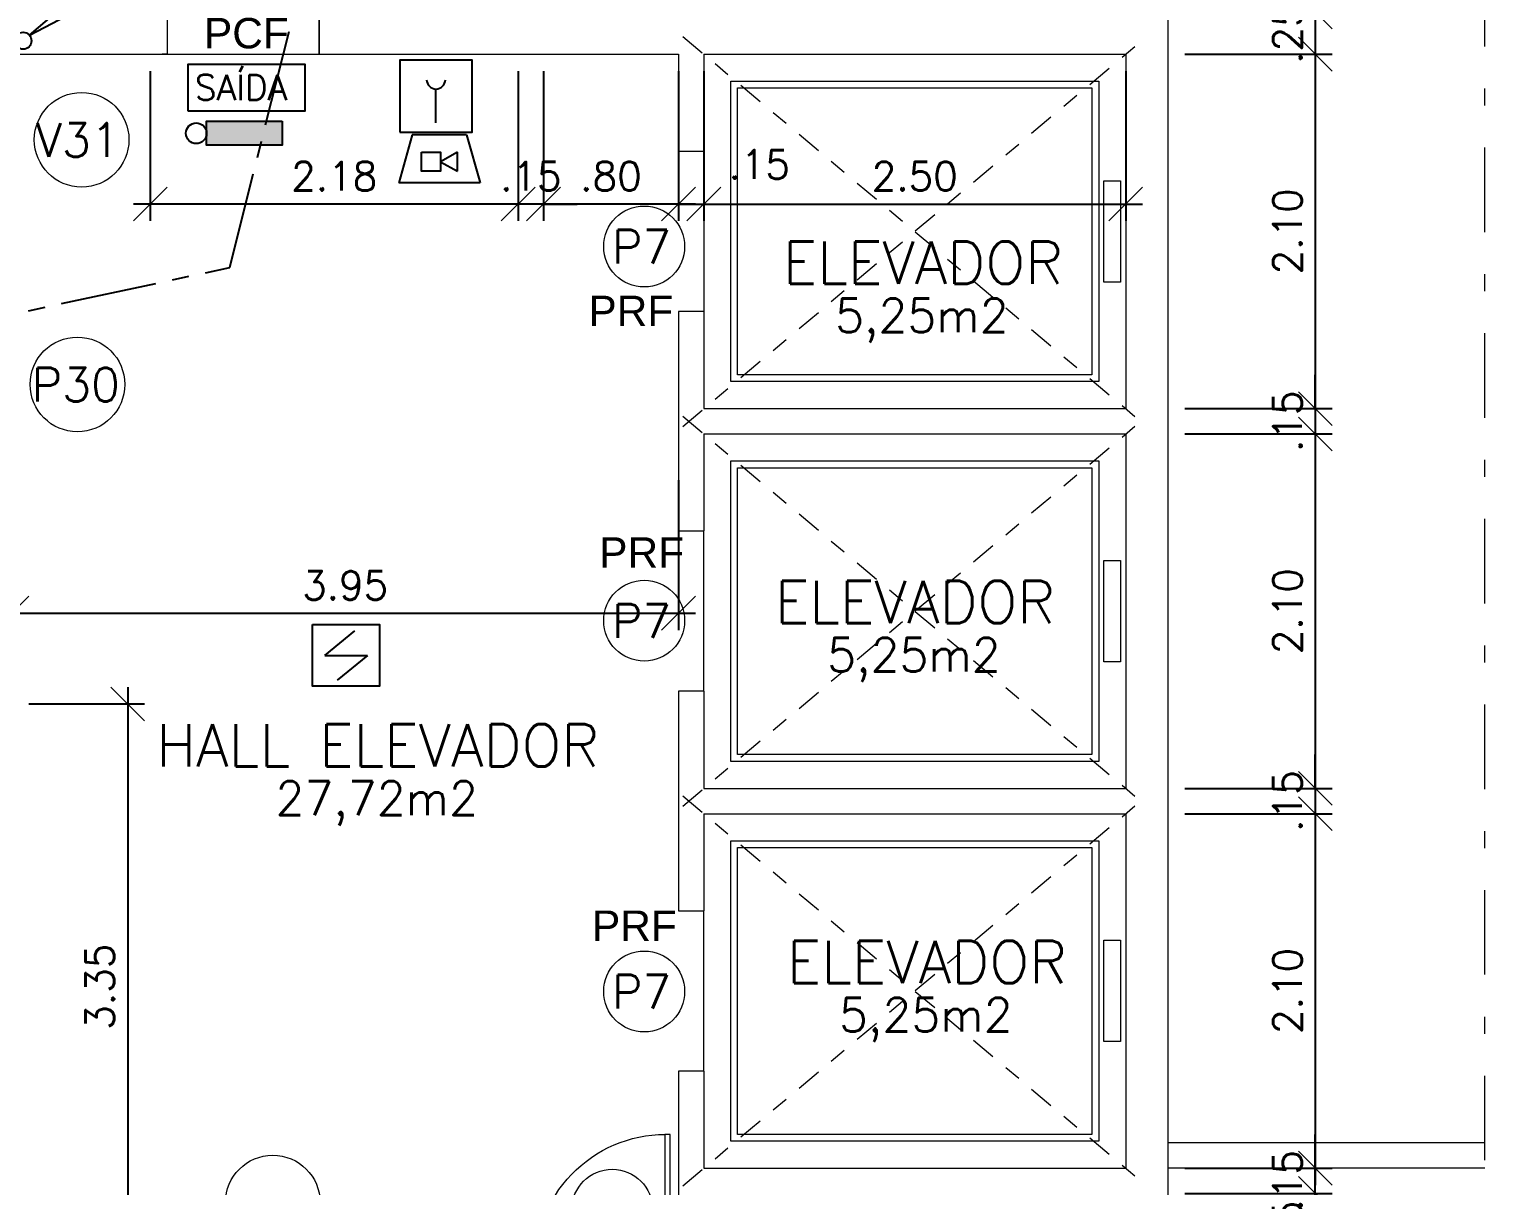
# Model space of a CAD drawing. Header units: millimetres. Extents: x 521 to 1055, y 261 to 520.
# Drawn here: x 547.07 to 555.69, y 396.94 to 403.8 of the extents above; entities that cross this region are included whole.
import ezdxf
from ezdxf.enums import TextEntityAlignment as Align

# ---------------------------------------------------------------- set-up
doc = ezdxf.new("R2010")
doc.units = ezdxf.units.MM
for name, pattern in [('CENTER2', [28.575, 19.05, -3.175, 3.175, -3.175]), ('CONTINU', [0]), ('DASHDOT', [1, 0.5, -0.25, 0, -0.25]), ('DASHDOTX2', [2, 1, -0.5, 0, -0.5])]:
    doc.linetypes.add(name, pattern=pattern)
doc.layers.add('0.1', color=8, linetype='Continuous', lineweight=13)
doc.layers.add('ppci', color=8, linetype='Continuous')
doc.styles.add('ROMANS', font='romans')
doc.styles.get("Standard").update_dxf_attribs({"font": 'romans.shx'})
doc.styles.add('STYLE1', font='sanss___.ttf')
doc.dimstyles.new('Fares Eng - 50', dxfattribs={"dimscale": 2, "dimtxt": 0.085, "dimasz": 0.1, "dimexe": 0.05, "dimexo": 0.05, "dimgap": 0.04, "dimtad": 1, "dimzin": 4, "dimdsep": 46, "dimtxsty": 'ROMANS', "dimblk1": 'OBLIQUE', "dimblk2": 'OBLIQUE', "dimsah": 1, "dimcen": 0.05, "dimdle": 0.05, "dimclrd": 8, "dimclre": 8, "dimclrt": 8, "dimaunit": 1, "dimadec": 0, "dimazin": 0, "dimtfac": 1, "dimtix": 1, "dimtmove": 2, "dimatfit": 0, "dimldrblk": 'OPEN90', "dimfxl": 1, "dimtolj": 1, "dimtzin": 0, "dimarcsym": 0})

# ---------------------------------------------------------------- blocks, each defined once
blk = doc.blocks.new('ÁREA')
for p in [(0.00005, 0.003762), (0, 0)]:
    blk.add_attdef('COMPARTIMENTO', text='', height=0.0025).set_placement(p, align=Align.CENTER)
at = {"color": 1}
for p in [(-0.00005, -0.003762), (-0.000099, -0.007523)]:
    blk.add_attdef('ÁREA', text='', height=0.002, dxfattribs=at).set_placement(p, align=Align.CENTER)
blk = doc.blocks.new('_OBLIQUE')
at = {"color": 0, "linetype": 'ByBlock'}
blk.add_line((-0.5, -0.5), (0.5, 0.5), dxfattribs=at)
blk = doc.blocks.new('*D1189')
at = {"layer": '0.1', "color": 8, "lineweight": -2, "transparency": 16777216}
for p, q in [((551.064, 403.5465), (551.064, 402.6585)), ((553.564, 403.5465), (553.564, 402.6585)), ((550.964, 402.7585), (553.664, 402.7585))]:
    blk.add_line(p, q, dxfattribs=at)
at = {"layer": 'DEFPOINTS', "color": 0, "lineweight": -2, "transparency": 16777216}
for p in [(551.064, 403.6465), (553.564, 403.6465), (553.564, 402.7585)]:
    blk.add_point(p, dxfattribs=at)
at = {"layer": '0.1', "color": 8, "lineweight": -2, "transparency": 16777216, "xscale": 0.2, "yscale": 0.2, "zscale": 0.2, "rotation": 180}
blk.add_blockref('_OBLIQUE', (551.064, 402.7585), dxfattribs=at)
at = {"layer": '0.1', "color": 8, "lineweight": -2, "transparency": 16777216, "xscale": 0.2, "yscale": 0.2, "zscale": 0.2}
blk.add_blockref('_OBLIQUE', (553.564, 402.7585), dxfattribs=at)
at = {"layer": '0.1', "color": 8, "transparency": 16777216, "insert": (552.314, 402.9235), "char_height": 0.17, "attachment_point": 5, "style": 'ROMANS'}
blk.add_mtext('\\A1;2.50', dxfattribs=at)
blk = doc.blocks.new('_Open90')
at = {"color": 0, "linetype": 'ByBlock', "lineweight": -2}
for p, q in [((-0.5, 0.5), (0, 0)), ((0, 0), (-1, 0)), ((0, 0), (-0.5, -0.5))]:
    blk.add_line(p, q, dxfattribs=at)
blk = doc.blocks.new('*D1190')
at = {"layer": '0.1', "color": 8, "linetype": 'CONTINU', "lineweight": -2, "transparency": 16777216}
for p, q in [((550.914, 403.259), (550.914, 402.6585)), ((551.064, 403.259), (551.064, 402.6585)), ((550.914, 402.7585), (550.714, 402.7585)), ((550.914, 402.7585), (551.064, 402.7585)), ((551.064, 402.7585), (551.264, 402.7585))]:
    blk.add_line(p, q, dxfattribs=at)
at = {"layer": 'DEFPOINTS', "color": 0, "linetype": 'CONTINU', "lineweight": -2, "transparency": 16777216}
for p in [(550.914, 403.359), (551.064, 403.359), (551.064, 402.7585)]:
    blk.add_point(p, dxfattribs=at)
at = {"layer": '0.1', "color": 8, "linetype": 'CONTINU', "lineweight": -2, "transparency": 16777216, "xscale": 0.2, "yscale": 0.2, "zscale": 0.2}
blk.add_blockref('_OBLIQUE', (550.914, 402.7585), dxfattribs=at)
at = {"layer": '0.1', "color": 8, "linetype": 'CONTINU', "lineweight": -2, "transparency": 16777216, "xscale": 0.2, "yscale": 0.2, "zscale": 0.2, "rotation": 180}
blk.add_blockref('_OBLIQUE', (551.064, 402.7585), dxfattribs=at)
at = {"layer": '0.1', "color": 8, "linetype": 'CONTINU', "transparency": 16777216, "insert": (551.3924, 402.9932), "char_height": 0.17, "attachment_point": 5, "style": 'ROMANS'}
blk.add_mtext('\\A1;.15', dxfattribs=at)
blk = doc.blocks.new('*D1071')
at = {"layer": '0.1', "color": 8, "linetype": 'CONTINU', "lineweight": -2, "transparency": 16777216}
for p, q in [((554.6876, 403.8965), (554.6876, 404.0965)), ((553.914, 403.8965), (554.7876, 403.8965)), ((554.6876, 403.8965), (554.6876, 403.6465)), ((553.914, 403.6465), (554.7876, 403.6465)), ((554.6876, 403.6465), (554.6876, 403.4465))]:
    blk.add_line(p, q, dxfattribs=at)
at = {"layer": 'DEFPOINTS', "color": 0, "linetype": 'CONTINU', "lineweight": -2, "transparency": 16777216}
for p in [(553.814, 403.8965), (553.814, 403.6465), (554.6876, 403.6465)]:
    blk.add_point(p, dxfattribs=at)
at = {"layer": '0.1', "color": 8, "linetype": 'CONTINU', "lineweight": -2, "transparency": 16777216, "xscale": 0.2, "yscale": 0.2, "zscale": 0.2}
for p, rotation in [((554.6876, 403.8965), 270), ((554.6876, 403.6465), 90)]:
    blk.add_blockref('_OBLIQUE', p, dxfattribs=dict(at, rotation=rotation))
at = {"layer": '0.1', "color": 8, "linetype": 'CONTINU', "transparency": 16777216, "insert": (554.5226, 403.7715), "char_height": 0.17, "attachment_point": 5, "rotation": 90, "style": 'ROMANS'}
blk.add_mtext('\\A1;.25', dxfattribs=at)
blk = doc.blocks.new('*D1072')
at = {"layer": '0.1', "color": 8, "linetype": 'CONTINU', "lineweight": -2, "transparency": 16777216}
for p, q in [((554.6876, 403.7465), (554.6876, 401.4465)), ((553.914, 403.6465), (554.7876, 403.6465)), ((553.914, 401.5465), (554.7876, 401.5465))]:
    blk.add_line(p, q, dxfattribs=at)
at = {"layer": 'DEFPOINTS', "color": 0, "linetype": 'CONTINU', "lineweight": -2, "transparency": 16777216}
for p in [(553.814, 403.6465), (553.814, 401.5465), (554.6876, 401.5465)]:
    blk.add_point(p, dxfattribs=at)
at = {"layer": '0.1', "color": 8, "linetype": 'CONTINU', "lineweight": -2, "transparency": 16777216, "xscale": 0.2, "yscale": 0.2, "zscale": 0.2}
for p, rotation in [((554.6876, 403.6465), 90), ((554.6876, 401.5465), 270)]:
    blk.add_blockref('_OBLIQUE', p, dxfattribs=dict(at, rotation=rotation))
at = {"layer": '0.1', "color": 8, "linetype": 'CONTINU', "transparency": 16777216, "insert": (554.5226, 402.5965), "char_height": 0.17, "attachment_point": 5, "rotation": 90, "style": 'ROMANS'}
blk.add_mtext('\\A1;2.10', dxfattribs=at)
blk = doc.blocks.new('*D1073')
at = {"layer": '0.1', "color": 8, "linetype": 'CONTINU', "lineweight": -2, "transparency": 16777216}
for p, q in [((554.6876, 401.5465), (554.6876, 401.7465)), ((553.914, 401.5465), (554.7876, 401.5465)), ((554.6876, 401.5465), (554.6876, 401.3965)), ((553.914, 401.3965), (554.7876, 401.3965)), ((554.6876, 401.3965), (554.6876, 401.1965))]:
    blk.add_line(p, q, dxfattribs=at)
at = {"layer": 'DEFPOINTS', "color": 0, "linetype": 'CONTINU', "lineweight": -2, "transparency": 16777216}
for p in [(553.814, 401.5465), (553.814, 401.3965), (554.6876, 401.3965)]:
    blk.add_point(p, dxfattribs=at)
at = {"layer": '0.1', "color": 8, "linetype": 'CONTINU', "lineweight": -2, "transparency": 16777216, "xscale": 0.2, "yscale": 0.2, "zscale": 0.2}
for p, rotation in [((554.6876, 401.5465), 270), ((554.6876, 401.3965), 90)]:
    blk.add_blockref('_OBLIQUE', p, dxfattribs=dict(at, rotation=rotation))
at = {"layer": '0.1', "color": 8, "linetype": 'CONTINU', "transparency": 16777216, "insert": (554.5226, 401.4715), "char_height": 0.17, "attachment_point": 5, "rotation": 90, "style": 'ROMANS'}
blk.add_mtext('\\A1;.15', dxfattribs=at)
blk = doc.blocks.new('*D1074')
at = {"layer": '0.1', "color": 8, "linetype": 'CONTINU', "lineweight": -2, "transparency": 16777216}
for p, q in [((554.6876, 401.4965), (554.6876, 399.1965)), ((553.914, 401.3965), (554.7876, 401.3965)), ((553.914, 399.2965), (554.7876, 399.2965))]:
    blk.add_line(p, q, dxfattribs=at)
at = {"layer": 'DEFPOINTS', "color": 0, "linetype": 'CONTINU', "lineweight": -2, "transparency": 16777216}
for p in [(553.814, 401.3965), (553.814, 399.2965), (554.6876, 399.2965)]:
    blk.add_point(p, dxfattribs=at)
at = {"layer": '0.1', "color": 8, "linetype": 'CONTINU', "lineweight": -2, "transparency": 16777216, "xscale": 0.2, "yscale": 0.2, "zscale": 0.2}
for p, rotation in [((554.6876, 401.3965), 90), ((554.6876, 399.2965), 270)]:
    blk.add_blockref('_OBLIQUE', p, dxfattribs=dict(at, rotation=rotation))
at = {"layer": '0.1', "color": 8, "linetype": 'CONTINU', "transparency": 16777216, "insert": (554.5226, 400.3465), "char_height": 0.17, "attachment_point": 5, "rotation": 90, "style": 'ROMANS'}
blk.add_mtext('\\A1;2.10', dxfattribs=at)
blk = doc.blocks.new('*D1075')
at = {"layer": '0.1', "color": 8, "linetype": 'CONTINU', "lineweight": -2, "transparency": 16777216}
for p, q in [((554.6876, 399.2965), (554.6876, 399.4965)), ((553.914, 399.2965), (554.7876, 399.2965)), ((554.6876, 399.2965), (554.6876, 399.1465)), ((553.914, 399.1465), (554.7876, 399.1465)), ((554.6876, 399.1465), (554.6876, 398.9465))]:
    blk.add_line(p, q, dxfattribs=at)
at = {"layer": 'DEFPOINTS', "color": 0, "linetype": 'CONTINU', "lineweight": -2, "transparency": 16777216}
for p in [(553.814, 399.2965), (553.814, 399.1465), (554.6876, 399.1465)]:
    blk.add_point(p, dxfattribs=at)
at = {"layer": '0.1', "color": 8, "linetype": 'CONTINU', "lineweight": -2, "transparency": 16777216, "xscale": 0.2, "yscale": 0.2, "zscale": 0.2}
for p, rotation in [((554.6876, 399.2965), 270), ((554.6876, 399.1465), 90)]:
    blk.add_blockref('_OBLIQUE', p, dxfattribs=dict(at, rotation=rotation))
at = {"layer": '0.1', "color": 8, "linetype": 'CONTINU', "transparency": 16777216, "insert": (554.5226, 399.2215), "char_height": 0.17, "attachment_point": 5, "rotation": 90, "style": 'ROMANS'}
blk.add_mtext('\\A1;.15', dxfattribs=at)
blk = doc.blocks.new('*D1191')
at = {"layer": '0.1', "color": 8, "linetype": 'CONTINU', "lineweight": -2, "transparency": 16777216}
for p, q in [((554.6876, 399.2465), (554.6876, 396.9465)), ((553.914, 399.1465), (554.7876, 399.1465)), ((553.914, 397.0465), (554.7876, 397.0465))]:
    blk.add_line(p, q, dxfattribs=at)
at = {"layer": 'DEFPOINTS', "color": 0, "linetype": 'CONTINU', "lineweight": -2, "transparency": 16777216}
for p in [(553.814, 399.1465), (553.814, 397.0465), (554.6876, 397.0465)]:
    blk.add_point(p, dxfattribs=at)
at = {"layer": '0.1', "color": 8, "linetype": 'CONTINU', "lineweight": -2, "transparency": 16777216, "xscale": 0.2, "yscale": 0.2, "zscale": 0.2}
for p, rotation in [((554.6876, 399.1465), 90), ((554.6876, 397.0465), 270)]:
    blk.add_blockref('_OBLIQUE', p, dxfattribs=dict(at, rotation=rotation))
at = {"layer": '0.1', "color": 8, "linetype": 'CONTINU', "transparency": 16777216, "insert": (554.5226, 398.0965), "char_height": 0.17, "attachment_point": 5, "rotation": 90, "style": 'ROMANS'}
blk.add_mtext('\\A1;2.10', dxfattribs=at)
blk = doc.blocks.new('P90 - parede 25cm')
for points in [[(-0.125, 0.93), (-0.125, 0.9), (0.125, 0.9), (0.125, 0.93)], [(-0.125, -0.03), (-0.125, 0), (0.125, 0), (0.125, -0.03)]]:
    blk.add_lwpolyline(points)
blk.add_lwpolyline([(-0.975, 0.03), (-0.125, 0.03), (-0.125, 0), (-0.975, 0)], close=True)
at = {"color": 8}
blk.add_arc((-0.1175, 0.0415), 0.8585, 90.50075, 182.77241, dxfattribs=at)
blk = doc.blocks.new('*D1127')
at = {"layer": '0.1', "color": 8, "linetype": 'CONTINU', "lineweight": -2, "transparency": 16777216}
for p, q in [((546.964, 401.1224), (546.964, 400.2344)), ((550.914, 401.1224), (550.914, 400.2344)), ((546.864, 400.3344), (551.014, 400.3344))]:
    blk.add_line(p, q, dxfattribs=at)
at = {"layer": 'DEFPOINTS', "color": 0, "linetype": 'CONTINU', "lineweight": -2, "transparency": 16777216}
for p in [(546.964, 401.2224), (550.914, 401.2224), (550.914, 400.3344)]:
    blk.add_point(p, dxfattribs=at)
at = {"layer": '0.1', "color": 8, "linetype": 'CONTINU', "lineweight": -2, "transparency": 16777216, "xscale": 0.2, "yscale": 0.2, "zscale": 0.2, "rotation": 180}
blk.add_blockref('_OBLIQUE', (546.964, 400.3344), dxfattribs=at)
at = {"layer": '0.1', "color": 8, "linetype": 'CONTINU', "lineweight": -2, "transparency": 16777216, "xscale": 0.2, "yscale": 0.2, "zscale": 0.2}
blk.add_blockref('_OBLIQUE', (550.914, 400.3344), dxfattribs=at)
at = {"layer": '0.1', "color": 8, "linetype": 'CONTINU', "transparency": 16777216, "insert": (548.939, 400.4994), "char_height": 0.17, "attachment_point": 5, "style": 'ROMANS'}
blk.add_mtext('\\A1;3.95', dxfattribs=at)
blk = doc.blocks.new('*D1145')
at = {"layer": '0.1', "color": 8, "linetype": 'CONTINU', "lineweight": -2, "transparency": 16777216}
for p, q in [((550.114, 403.5465), (550.114, 402.6585)), ((550.914, 403.5465), (550.914, 402.6585)), ((551.014, 402.7585), (550.014, 402.7585))]:
    blk.add_line(p, q, dxfattribs=at)
at = {"layer": 'DEFPOINTS', "color": 0, "linetype": 'CONTINU', "lineweight": -2, "transparency": 16777216}
for p in [(550.114, 403.6465), (550.914, 403.6465), (550.114, 402.7585)]:
    blk.add_point(p, dxfattribs=at)
at = {"layer": '0.1', "color": 8, "linetype": 'CONTINU', "lineweight": -2, "transparency": 16777216, "xscale": 0.2, "yscale": 0.2, "zscale": 0.2, "rotation": 180}
blk.add_blockref('_OBLIQUE', (550.114, 402.7585), dxfattribs=at)
at = {"layer": '0.1', "color": 8, "linetype": 'CONTINU', "lineweight": -2, "transparency": 16777216, "xscale": 0.2, "yscale": 0.2, "zscale": 0.2}
blk.add_blockref('_OBLIQUE', (550.914, 402.7585), dxfattribs=at)
at = {"layer": '0.1', "color": 8, "linetype": 'CONTINU', "transparency": 16777216, "insert": (550.514, 402.9235), "char_height": 0.17, "attachment_point": 5, "style": 'ROMANS'}
blk.add_mtext('\\A1;.80', dxfattribs=at)
blk = doc.blocks.new('*D1146')
at = {"layer": '0.1', "color": 8, "linetype": 'CONTINU', "lineweight": -2, "transparency": 16777216}
for p, q in [((549.964, 403.5465), (549.964, 402.6585)), ((550.114, 403.5465), (550.114, 402.6585)), ((549.964, 402.7585), (549.764, 402.7585)), ((550.114, 402.7585), (549.964, 402.7585)), ((550.114, 402.7585), (550.314, 402.7585))]:
    blk.add_line(p, q, dxfattribs=at)
at = {"layer": 'DEFPOINTS', "color": 0, "linetype": 'CONTINU', "lineweight": -2, "transparency": 16777216}
for p in [(549.964, 403.6465), (550.114, 403.6465), (549.964, 402.7585)]:
    blk.add_point(p, dxfattribs=at)
at = {"layer": '0.1', "color": 8, "linetype": 'CONTINU', "lineweight": -2, "transparency": 16777216, "xscale": 0.2, "yscale": 0.2, "zscale": 0.2}
blk.add_blockref('_OBLIQUE', (549.964, 402.7585), dxfattribs=at)
at = {"layer": '0.1', "color": 8, "linetype": 'CONTINU', "lineweight": -2, "transparency": 16777216, "xscale": 0.2, "yscale": 0.2, "zscale": 0.2, "rotation": 180}
blk.add_blockref('_OBLIQUE', (550.114, 402.7585), dxfattribs=at)
at = {"layer": '0.1', "color": 8, "linetype": 'CONTINU', "transparency": 16777216, "insert": (550.039, 402.9235), "char_height": 0.17, "attachment_point": 5, "style": 'ROMANS'}
blk.add_mtext('\\A1;.15', dxfattribs=at)
blk = doc.blocks.new('*D1147')
at = {"layer": '0.1', "color": 8, "linetype": 'CONTINU', "lineweight": -2, "transparency": 16777216}
for p, q in [((547.784, 403.5465), (547.784, 402.6585)), ((549.964, 403.5465), (549.964, 402.6585)), ((550.064, 402.7585), (547.684, 402.7585))]:
    blk.add_line(p, q, dxfattribs=at)
at = {"layer": 'DEFPOINTS', "color": 0, "linetype": 'CONTINU', "lineweight": -2, "transparency": 16777216}
for p in [(547.784, 403.6465), (549.964, 403.6465), (547.784, 402.7585)]:
    blk.add_point(p, dxfattribs=at)
at = {"layer": '0.1', "color": 8, "linetype": 'CONTINU', "lineweight": -2, "transparency": 16777216, "xscale": 0.2, "yscale": 0.2, "zscale": 0.2, "rotation": 180}
blk.add_blockref('_OBLIQUE', (547.784, 402.7585), dxfattribs=at)
at = {"layer": '0.1', "color": 8, "linetype": 'CONTINU', "lineweight": -2, "transparency": 16777216, "xscale": 0.2, "yscale": 0.2, "zscale": 0.2}
blk.add_blockref('_OBLIQUE', (549.964, 402.7585), dxfattribs=at)
at = {"layer": '0.1', "color": 8, "linetype": 'CONTINU', "transparency": 16777216, "insert": (548.874, 402.9235), "char_height": 0.17, "attachment_point": 5, "style": 'ROMANS'}
blk.add_mtext('\\A1;2.18', dxfattribs=at)
blk = doc.blocks.new('*D1226')
at = {"layer": '0.1', "color": 8, "linetype": 'CONTINU', "lineweight": -2, "transparency": 16777216}
for p, q in [((554.6876, 396.8965), (554.6876, 397.0965)), ((553.914, 396.8965), (554.7876, 396.8965)), ((554.6876, 396.4465), (554.6876, 396.8965)), ((553.914, 396.4465), (554.7876, 396.4465)), ((554.6876, 396.4465), (554.6876, 396.2465))]:
    blk.add_line(p, q, dxfattribs=at)
at = {"layer": 'DEFPOINTS', "color": 0, "linetype": 'CONTINU', "lineweight": -2, "transparency": 16777216}
for p in [(553.814, 396.8965), (554.6876, 396.8965), (553.814, 396.4465)]:
    blk.add_point(p, dxfattribs=at)
at = {"layer": '0.1', "color": 8, "linetype": 'CONTINU', "lineweight": -2, "transparency": 16777216, "xscale": 0.2, "yscale": 0.2, "zscale": 0.2}
for p, rotation in [((554.6876, 396.8965), 270), ((554.6876, 396.4465), 90)]:
    blk.add_blockref('_OBLIQUE', p, dxfattribs=dict(at, rotation=rotation))
at = {"layer": '0.1', "color": 8, "linetype": 'CONTINU', "transparency": 16777216, "insert": (554.5226, 396.6715), "char_height": 0.17, "attachment_point": 5, "rotation": 90, "style": 'ROMANS'}
blk.add_mtext('\\A1;.45', dxfattribs=at)
blk = doc.blocks.new('*D1158')
at = {"layer": '0.1', "color": 8, "linetype": 'CONTINU', "lineweight": -2, "transparency": 16777216}
for p, q in [((554.6876, 397.0465), (554.6876, 397.2465)), ((553.914, 397.0465), (554.7876, 397.0465)), ((554.6876, 396.8965), (554.6876, 397.0465)), ((553.914, 396.8965), (554.7876, 396.8965)), ((554.6876, 396.8965), (554.6876, 396.6965))]:
    blk.add_line(p, q, dxfattribs=at)
at = {"layer": 'DEFPOINTS', "color": 0, "linetype": 'CONTINU', "lineweight": -2, "transparency": 16777216}
for p in [(553.814, 397.0465), (554.6876, 397.0465), (553.814, 396.8965)]:
    blk.add_point(p, dxfattribs=at)
at = {"layer": '0.1', "color": 8, "linetype": 'CONTINU', "lineweight": -2, "transparency": 16777216, "xscale": 0.2, "yscale": 0.2, "zscale": 0.2}
for p, rotation in [((554.6876, 397.0465), 270), ((554.6876, 396.8965), 90)]:
    blk.add_blockref('_OBLIQUE', p, dxfattribs=dict(at, rotation=rotation))
at = {"layer": '0.1', "color": 8, "linetype": 'CONTINU', "transparency": 16777216, "insert": (554.5226, 396.9715), "char_height": 0.17, "attachment_point": 5, "rotation": 90, "style": 'ROMANS'}
blk.add_mtext('\\A1;.15', dxfattribs=at)
blk = doc.blocks.new('*D1227')
at = {"layer": '0.1', "color": 8, "linetype": 'CONTINU', "lineweight": -2, "transparency": 16777216}
for p, q in [((547.6507, 399.8965), (547.6507, 396.3465)), ((547.064, 399.7965), (547.7507, 399.7965)), ((547.064, 396.4465), (547.7507, 396.4465))]:
    blk.add_line(p, q, dxfattribs=at)
at = {"layer": 'DEFPOINTS', "color": 0, "linetype": 'CONTINU', "lineweight": -2, "transparency": 16777216}
for p in [(546.964, 399.7965), (546.964, 396.4465), (547.6507, 396.4465)]:
    blk.add_point(p, dxfattribs=at)
at = {"layer": '0.1', "color": 8, "linetype": 'CONTINU', "lineweight": -2, "transparency": 16777216, "xscale": 0.2, "yscale": 0.2, "zscale": 0.2}
for p, rotation in [((547.6507, 399.7965), 90), ((547.6507, 396.4465), 270)]:
    blk.add_blockref('_OBLIQUE', p, dxfattribs=dict(at, rotation=rotation))
at = {"layer": '0.1', "color": 8, "linetype": 'CONTINU', "transparency": 16777216, "insert": (547.4857, 398.1215), "char_height": 0.17, "attachment_point": 5, "rotation": 90, "style": 'ROMANS'}
blk.add_mtext('\\A1;3.35', dxfattribs=at)
blk = doc.blocks.new('P80')
for points in [[(0, 0.86), (0, 0.83), (0.15, 0.83), (0.15, 0.86)], [(0, 0), (0, 0.03), (0.15, 0.03), (0.15, 0)]]:
    blk.add_lwpolyline(points)
blk.add_lwpolyline([(-0.8, 0.06), (0, 0.06), (0, 0.03), (-0.8, 0.03)], close=True)
at = {"color": 8}
blk.add_arc((-0.0251, 0.0555), 0.7749, 88.14082, 179.6698, dxfattribs=at)

msp = doc.modelspace()

# ---------------------------------------------------------------- hatches: boundary and pattern name
at = {"layer": 'ppci'}
msp.add_hatch(color=10, dxfattribs=at).paths.add_polyline_path([(548.11751, 403.24914), (548.11751, 403.10664), (548.56604, 403.10664), (548.56604, 403.24914)])

# ---------------------------------------------------------------- linework, layer by layer
at = {"layer": '0.1', "color": 8, "linetype": 'DASHDOTX2', "ltscale": 0.5}
msp.add_line((555.6924, 365.19275), (555.6924, 428.20423), dxfattribs=at)
at = {"layer": '0.1', "color": 7}
for p, q in [((553.81404, 408.79649), (553.81404, 397.19649)), ((547.88404, 403.89649), (547.88404, 403.64649)), ((548.78404, 403.64649), (548.78404, 403.89649)), ((540.31404, 403.64649), (547.88404, 403.64649)), ((548.78404, 403.64649), (550.91404, 403.64649)), ((550.91404, 403.64649), (550.91404, 403.07149)), ((551.06404, 403.64649), (551.06404, 403.07149)), ((551.06404, 403.64649), (553.56404, 403.64649)), ((553.56404, 403.64649), (553.56404, 401.54649)), ((550.91404, 403.07149), (551.06404, 403.07149)), ((551.06404, 402.12149), (550.91404, 402.12149)), ((550.91404, 402.12149), (550.91404, 400.82149)), ((551.06404, 402.12149), (551.06404, 401.54649)), ((551.06404, 401.54649), (553.56404, 401.54649)), ((551.06404, 401.39649), (553.56404, 401.39649)), ((551.06404, 401.39649), (551.06404, 400.82149)), ((553.56404, 401.39649), (553.56404, 399.29649)), ((550.91404, 400.82149), (551.06404, 400.82149)), ((551.06404, 399.87149), (550.91404, 399.87149)), ((550.91404, 399.87149), (550.91404, 398.57149)), ((551.06404, 399.87149), (551.06404, 399.29649)), ((551.06404, 399.29649), (553.56404, 399.29649)), ((551.06404, 399.14649), (553.56404, 399.14649)), ((551.06404, 399.14649), (551.06404, 398.57149)), ((553.56404, 399.14649), (553.56404, 397.04649)), ((550.91404, 398.57149), (551.06404, 398.57149)), ((551.06404, 397.62149), (550.91404, 397.62149)), ((550.91404, 397.62149), (550.91404, 396.44649)), ((551.06404, 397.62149), (551.06404, 397.04649)), ((553.81404, 397.19649), (553.81404, 397.04649)), ((551.06404, 397.04649), (553.56404, 397.04649)), ((553.81404, 397.04649), (553.81404, 396.36249))]:
    msp.add_line(p, q, dxfattribs=at)
at = {"layer": '0.1', "color": 8, "linetype": 'DASHDOT', "ltscale": 0.3}
for p, q in [((550.93904, 403.75149), (553.68904, 401.44149)), ((550.93904, 401.44149), (553.68904, 403.75149)), ((550.93904, 401.50149), (553.68904, 399.19149)), ((550.93904, 399.19149), (553.68904, 401.50149)), ((550.93904, 399.25149), (553.68904, 396.94149)), ((550.93904, 396.94149), (553.68904, 399.25149))]:
    msp.add_line(p, q, dxfattribs=at)
at = {"layer": '0.1', "color": 8}
for p, q in [((547.88404, 403.64649), (548.78404, 403.64649)), ((551.06404, 403.07149), (551.06404, 402.12149)), ((551.06404, 399.87149), (551.06404, 400.82149)), ((551.06404, 397.62149), (551.06404, 398.57149)), ((555.6924, 397.19649), (553.81404, 397.19649)), ((555.6924, 397.04649), (553.81404, 397.04649))]:
    msp.add_line(p, q, dxfattribs=at)
for points in [[(551.22404, 403.48649), (553.40404, 403.48649), (553.40404, 401.70649), (551.22404, 401.70649)], [(551.26404, 403.44649), (553.36404, 403.44649), (553.36404, 401.74649), (551.26404, 401.74649)], [(553.43404, 402.89649), (553.53404, 402.89649), (553.53404, 402.29649), (553.43404, 402.29649)], [(551.22404, 401.23649), (553.40404, 401.23649), (553.40404, 399.45649), (551.22404, 399.45649)], [(551.26404, 401.19649), (553.36404, 401.19649), (553.36404, 399.49649), (551.26404, 399.49649)], [(553.43404, 400.64649), (553.53404, 400.64649), (553.53404, 400.04649), (553.43404, 400.04649)], [(551.22404, 398.98649), (553.40404, 398.98649), (553.40404, 397.20649), (551.22404, 397.20649)], [(551.26404, 398.94649), (553.36404, 398.94649), (553.36404, 397.24649), (551.26404, 397.24649)], [(553.43404, 398.39649), (553.53404, 398.39649), (553.53404, 397.79649), (553.43404, 397.79649)]]:
    msp.add_lwpolyline(points, close=True, dxfattribs=at)
for centre, radius in [((547.37733, 403.13942), 0.28038), ((550.71082, 402.50695), 0.23964), ((547.35248, 401.6898), 0.28038), ((550.71082, 400.29031), 0.23964), ((550.71082, 398.09324), 0.23964), ((548.51001, 396.84263), 0.28038), ((550.52151, 396.80058), 0.23964)]:
    msp.add_circle(centre, radius, dxfattribs=at)
at = {"layer": 'ppci', "color": 10}
for p, q in [((547.06811, 403.75873), (547.67406, 404.07717)), ((547.06811, 403.75873), (547.21422, 403.88396)), ((549.60441, 403.06605), (549.50313, 403.00969)), ((549.60441, 402.95334), (549.60441, 403.06605)), ((549.50313, 403.00969), (549.60441, 402.95334))]:
    msp.add_line(p, q, dxfattribs=at)
at = {"layer": 'ppci', "color": 10, "linetype": 'Continuous'}
for p, q in [((549.47709, 403.23947), (549.47709, 403.43984)), ((549.33681, 403.16881), (549.25653, 402.88493)), ((549.65793, 403.16881), (549.33681, 403.16881)), ((549.65793, 403.16881), (549.73821, 402.88493)), ((549.73821, 402.88493), (549.25653, 402.88493)), ((548.8175, 400.08443), (548.99613, 400.23074)), ((548.8175, 400.08443), (549.07081, 400.08443)), ((549.07081, 400.08443), (548.89218, 399.93811))]:
    msp.add_line(p, q, dxfattribs=at)
at = {"layer": 'ppci', "color": 10, "linetype": 'CENTER2', "lineweight": -2, "ltscale": 0.03}
msp.add_lwpolyline([(531.31404, 374.49649), (533.81307, 378.93582), (538.32123, 379.45558), (539.58998, 400.52147), (548.25506, 402.38245), (548.77242, 404.43977), (551.35473, 404.66988), (551.52521, 405.09649)], dxfattribs=at)
at = {"layer": 'ppci', "color": 10, "linetype": 'CONTINU'}
msp.add_lwpolyline([(548.00719, 403.31003), (548.70121, 403.31003), (548.70121, 403.58484), (548.00719, 403.58484)], close=True, dxfattribs=at)
at = {"layer": 'ppci', "color": 10, "linetype": 'Continuous'}
for points in [[(549.26362, 403.18354), (549.69056, 403.18354), (549.69056, 403.61048), (549.26362, 403.61048)], [(548.74625, 400.26663), (549.14205, 400.26663), (549.14205, 399.90222), (548.74625, 399.90222)]]:
    msp.add_lwpolyline(points, close=True, dxfattribs=at)
at = {"layer": 'ppci', "color": 10}
for points in [[(548.56604, 403.24914), (548.56604, 403.10664), (548.11751, 403.10664), (548.11751, 403.24914)], [(549.39033, 403.06605), (549.50313, 403.06605), (549.50313, 402.95334), (549.39033, 402.95334)]]:
    msp.add_lwpolyline(points, close=True, dxfattribs=at)
for centre, radius in [((547.03014, 403.72619), 0.05), ((548.05634, 403.17789), 0.06117)]:
    msp.add_circle(centre, radius, dxfattribs=at)
at = {"layer": 'ppci', "color": 10, "linetype": 'Continuous'}
msp.add_arc((549.47709, 403.49553), 0.05569, 180, 0, dxfattribs=at)

# ---------------------------------------------------------------- block references
at = {"layer": '0.1', "color": 8, "rotation": 270}
msp.add_blockref('P90 - parede 25cm', (547.88404, 403.77149), dxfattribs=at)
at = {"layer": '0.1', "color": 8}
ref = msp.add_blockref('ÁREA', (552.36285, 402.28657), dxfattribs=dict(at, xscale=133.3333333333333, yscale=133.3333333333333, zscale=133.3333333333333))
ref.add_attrib('COMPARTIMENTO', 'ELEVADOR', dxfattribs={"layer": '0', "color": 3, "height": 0.25}).set_placement((552.36285, 402.28657), align=Align.CENTER)
ref.add_attrib('ÁREA', '5,25m2', dxfattribs={"layer": '0', "color": 1, "height": 0.2}).set_placement((552.35621, 401.99862), align=Align.CENTER)
ref = msp.add_blockref('ÁREA', (552.31593, 400.27594), dxfattribs=dict(at, xscale=133.3333333333333, yscale=133.3333333333333, zscale=133.3333333333333))
ref.add_attrib('COMPARTIMENTO', 'ELEVADOR', dxfattribs={"layer": '0', "color": 3, "height": 0.25}).set_placement((552.31593, 400.27594), align=Align.CENTER)
ref.add_attrib('ÁREA', '5,25m2', dxfattribs={"layer": '0', "color": 1, "height": 0.2}).set_placement((552.3093, 399.98799), align=Align.CENTER)
ref = msp.add_blockref('ÁREA', (549.13272, 399.42639), dxfattribs=dict(at, xscale=133.3333333333333, yscale=133.3333333333333, zscale=133.3333333333333))
ref.add_attrib('COMPARTIMENTO', 'HALL ELEVADOR', dxfattribs={"layer": '0', "color": 3, "height": 0.25}).set_placement((549.13272, 399.42639), align=Align.CENTER)
ref.add_attrib('ÁREA', '27,72m2', dxfattribs={"layer": '0', "color": 1, "height": 0.2}).set_placement((549.12608, 399.13843), align=Align.CENTER)
ref = msp.add_blockref('ÁREA', (552.38631, 398.14312), dxfattribs=dict(at, xscale=133.3333333333333, yscale=133.3333333333333, zscale=133.3333333333333))
ref.add_attrib('COMPARTIMENTO', 'ELEVADOR', dxfattribs={"layer": '0', "color": 3, "height": 0.25}).set_placement((552.38631, 398.14312), align=Align.CENTER)
ref.add_attrib('ÁREA', '5,25m2', dxfattribs={"layer": '0', "color": 1, "height": 0.2}).set_placement((552.37967, 397.85517), align=Align.CENTER)
at = {"layer": '0.1', "color": 8, "xscale": -1, "rotation": 90}
msp.add_blockref('P80', (550.89404, 396.44649), dxfattribs=at)

# ---------------------------------------------------------------- texts
at = {"layer": '0.1', "color": 8}
for s, p in [('V31', (547.10654, 403.03791)), ('P7', (550.52021, 402.40544)), ('P30', (547.08169, 401.58829)), ('P7', (550.52021, 400.1888)), ('P7', (550.52021, 397.99172))]:
    msp.add_text(s, height=0.2, dxfattribs=at).set_placement(p)
at = {"layer": 'ppci', "color": 10, "style": 'STYLE1'}
for s, p in [('PCF', (548.10215, 403.68104)), ('PRF', (550.3803, 402.03548)), ('PRF', (550.44421, 400.60394)), ('PRF', (550.40139, 398.3929))]:
    msp.add_text(s, height=0.18, dxfattribs=at).set_placement(p)
at = {"layer": 'ppci', "color": 10, "text_generation_flag": 6}
msp.add_text('SAÍDA', height=0.15, rotation=180, dxfattribs=at).set_placement((548.0483, 403.37488))

# ---------------------------------------------------------------- dimensions: what is measured, and where the dimension line sits
at = {"layer": '0.1', "color": 8, "linetype": 'CONTINU'}
for base, p1, p2, picture, middle in [((554.68762, 403.64649), (553.81404, 403.89649), (553.81404, 403.64649), '*D1071', (554.52262, 403.77149)), ((554.68762, 401.54649), (553.81404, 403.64649), (553.81404, 401.54649), '*D1072', (554.52262, 402.59649)), ((554.68762, 401.39649), (553.81404, 401.54649), (553.81404, 401.39649), '*D1073', (554.52262, 401.47149)), ((554.68762, 399.29649), (553.81404, 401.39649), (553.81404, 399.29649), '*D1074', (554.52262, 400.34649)), ((547.65066, 396.44649), (546.96404, 399.79649), (546.96404, 396.44649), '*D1227', (547.48566, 398.12149)), ((554.68762, 399.14649), (553.81404, 399.29649), (553.81404, 399.14649), '*D1075', (554.52262, 399.22149)), ((554.68762, 397.04649), (553.81404, 399.14649), (553.81404, 397.04649), '*D1191', (554.52262, 398.09649)), ((554.68762, 397.04649), (553.81404, 396.89649), (553.81404, 397.04649), '*D1158', (554.52262, 396.97149)), ((554.68762, 396.89649), (553.81404, 396.44649), (553.81404, 396.89649), '*D1226', (554.52262, 396.67149))]:
    dim = msp.add_linear_dim(base=base, p1=p1, p2=p2, angle=90, dimstyle='Fares Eng - 50', dxfattribs=at)
    dim.commit()
    dim.dimension.update_dxf_attribs({"geometry": picture, "text_midpoint": middle})
for base, p1, p2, picture, middle in [((547.78404, 402.75854), (549.96404, 403.64649), (547.78404, 403.64649), '*D1147', (548.87404, 402.92354)), ((549.96404, 402.75854), (550.11404, 403.64649), (549.96404, 403.64649), '*D1146', (550.03904, 402.92354)), ((550.11404, 402.75854), (550.91404, 403.64649), (550.11404, 403.64649), '*D1145', (550.51404, 402.92354)), ((550.91404, 400.33443), (546.96404, 401.22239), (550.91404, 401.22239), '*D1127', (548.93904, 400.49943))]:
    dim = msp.add_linear_dim(base=base, p1=p1, p2=p2, dimstyle='Fares Eng - 50', dxfattribs=at)
    dim.commit()
    dim.dimension.update_dxf_attribs({"geometry": picture, "text_midpoint": middle})
at = {"layer": '0.1', "color": 7}
dim = msp.add_linear_dim(base=(553.56404, 402.75854), p1=(551.06404, 403.64649), p2=(553.56404, 403.64649), dimstyle='Fares Eng - 50', dxfattribs=at)
dim.commit()
dim.dimension.update_dxf_attribs({"geometry": '*D1189', "text_midpoint": (552.31404, 402.92354)})
at = {"layer": '0.1', "color": 8, "linetype": 'CONTINU'}
dim = msp.add_linear_dim(base=(551.06404, 402.75854), p1=(550.91404, 403.35899), p2=(551.06404, 403.35899), dimstyle='Fares Eng - 50', dxfattribs=at)
dim.commit()
dim.dimension.update_dxf_attribs({"geometry": '*D1190', "text_midpoint": (551.39236, 402.99323), "dimtype": 160})

doc.saveas('drawing.dxf')
